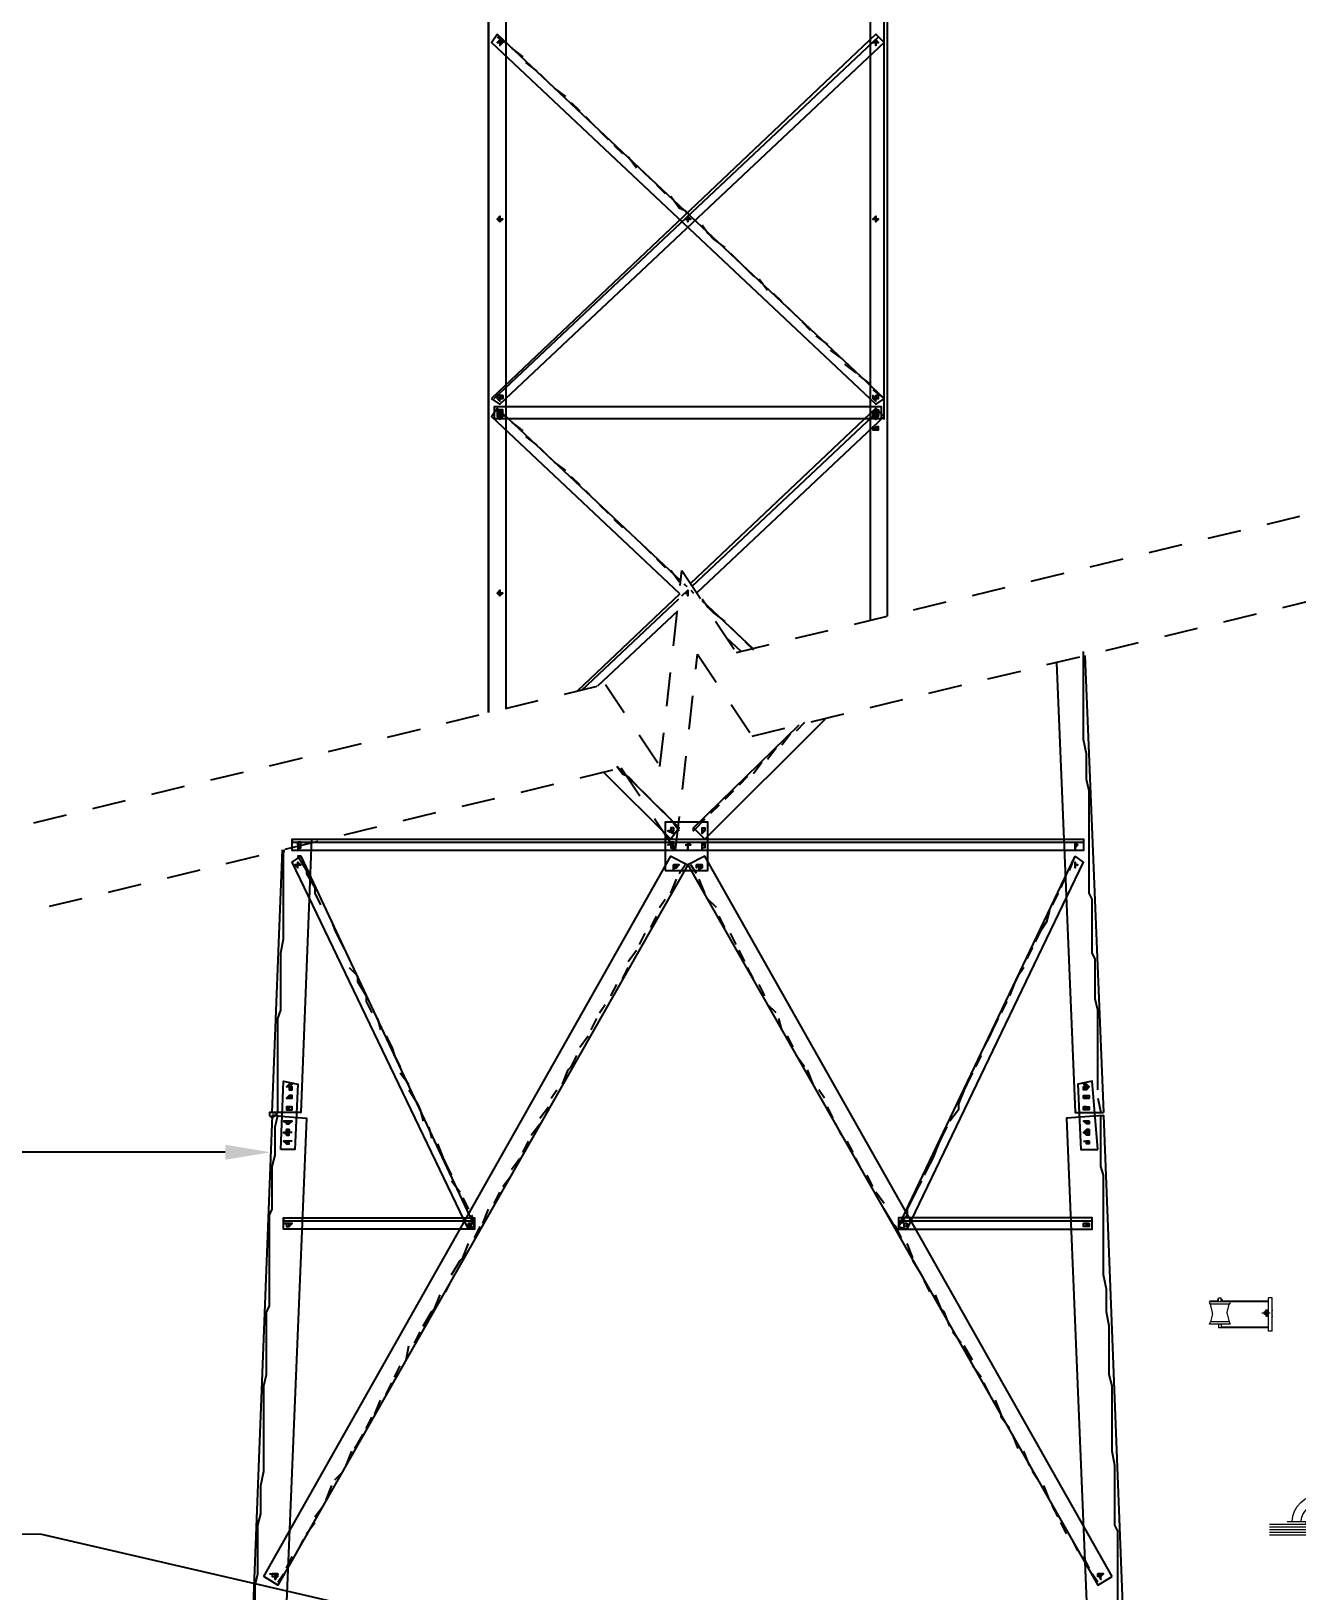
# Model space of a CAD drawing. Header units: inches. Extents: x -7660 to 802, y -193 to 3.
# Drawn here: x 296.78 to 301.47, y -160.5 to -154.72 of the extents above; entities that cross this region are included whole.
import ezdxf
from ezdxf import colors
from ezdxf.entities.mleader import LeaderData, LeaderLine
from ezdxf.math import Vec2, Vec3

# ---------------------------------------------------------------- set-up
doc = ezdxf.new("R2010")
doc.units = ezdxf.units.IN
doc.header["$MEASUREMENT"] = 0
doc.set_wipeout_variables(frame=1)
doc.linetypes.add('DASHED2', pattern=[0.375, 0.25, -0.125])
doc.linetypes.add('HIDDEN2', pattern=[0.1875, 0.125, -0.0625])
doc.layers.add('0 A INSTALAR', color=10, linetype='Continuous')
doc.layers.add('0-A INSTALAR', color=10, linetype='Continuous')
doc.styles.get("Standard").update_dxf_attribs({"font": 'arial.ttf'})

# ---------------------------------------------------------------- blocks, each defined once
blk = doc.blocks.new('EV corte baixo')
at = {"linetype": 'Continuous', "lineweight": -3}
for p, q in [((42785.6021, 9161.5208), (42785.6021, 9155.4404)), ((42785.6549, 9156.1851), (42785.6549, 9161.5208)), ((42785.6655, 9161.5208), (42785.6655, 9155.4557))]:
    blk.add_line(p, q, dxfattribs=at)
for points in [[(42784.1873, 9155.0976), (42784.1873, 9161.5208), (42784.2507, 9161.5208), (42784.2507, 9155.1129)], [(42784.1873, 9155.0976), (42784.1873, 9161.5208)], [(42784.1873, 9161.5208), (42784.1873, 9155.0976)], [(42784.2085, 9156.2629), (42785.6338, 9157.6038), (42785.6232, 9157.6144), (42784.1979, 9156.2629)], [(42785.6232, 9157.6144), (42785.6549, 9157.5827), (42784.2296, 9156.2418), (42784.1979, 9156.2629)], [(42785.6549, 9156.2629), (42785.6232, 9156.2418), (42784.1979, 9157.5827), (42784.219, 9157.6144)], [(42785.6127, 9156.2946), (42785.6549, 9156.2629), (42784.219, 9157.6144)], [(42784.219, 9157.6038), (42784.2507, 9157.5827)], [(42784.2401, 9157.5827), (42784.219, 9157.5827), (42784.2296, 9157.5932), (42784.2296, 9157.5721), (42784.2401, 9157.5827), (42784.2296, 9157.5827), (42784.2296, 9157.5932), (42784.2296, 9157.5827), (42784.219, 9157.5827), (42784.2296, 9157.5827), (42784.2296, 9157.5827), (42784.2296, 9157.5827), (42784.2401, 9157.5827), (42784.2296, 9157.5932), (42784.219, 9157.5827), (42784.219, 9157.5827), (42784.2401, 9157.5827), (42784.2401, 9157.5827)], [(42785.6127, 9157.5827), (42785.6338, 9157.5827), (42785.6232, 9157.5932), (42785.6232, 9157.5721), (42785.6232, 9157.5827), (42785.6338, 9157.5827), (42785.6232, 9157.5827), (42785.6232, 9157.5932), (42785.6232, 9157.5827), (42785.6127, 9157.5827), (42785.6232, 9157.5827), (42785.6232, 9157.5827), (42785.6232, 9157.5827), (42785.6338, 9157.5827), (42785.6232, 9157.5932), (42785.6232, 9157.5827), (42785.6127, 9157.5827), (42785.6232, 9157.5827), (42785.6338, 9157.5827), (42785.6338, 9157.5827)], [(42784.2718, 9157.5616), (42784.314, 9157.5299)], [(42784.3246, 9157.5088), (42784.3668, 9157.4771)], [(42784.3774, 9157.4665), (42784.4196, 9157.4243)], [(42784.4302, 9157.4138), (42784.4724, 9157.3821)], [(42784.4935, 9157.361), (42784.5252, 9157.3293)], [(42784.5463, 9157.3082), (42784.578, 9157.2765)], [(42784.5991, 9157.2554), (42784.6308, 9157.2237)], [(42784.6519, 9157.2026), (42784.6836, 9157.1709)], [(42784.7047, 9157.1604), (42784.7364, 9157.1181)], [(42784.7575, 9157.1076), (42784.7892, 9157.0759)], [(42784.8103, 9157.0548), (42784.8419, 9157.0231)], [(42784.8631, 9157.0125), (42784.8947, 9156.9703), (42784.9158, 9156.9598), (42784.9475, 9156.9281)], [(42784.2401, 9156.9281), (42784.219, 9156.9281), (42784.2296, 9156.9386), (42784.2296, 9156.9175), (42784.2401, 9156.9281), (42784.2296, 9156.9281), (42784.219, 9156.9281), (42784.2401, 9156.9281), (42784.2401, 9156.9281), (42784.219, 9156.9281), (42784.219, 9156.9281), (42784.2296, 9156.9175), (42784.2401, 9156.9281)], [(42784.9158, 9156.9281), (42784.937, 9156.9281), (42784.9264, 9156.9386), (42784.9264, 9156.9175), (42784.9264, 9156.9281), (42784.9264, 9156.9281), (42784.9264, 9156.9281), (42784.9264, 9156.9281), (42784.9264, 9156.9281), (42784.9264, 9156.9281), (42784.9264, 9156.9281), (42784.9264, 9156.9175), (42784.9264, 9156.9281)], [(42785.6338, 9156.9281), (42785.6127, 9156.9281), (42785.6232, 9156.9386), (42785.6232, 9156.9175), (42785.6232, 9156.9281), (42785.6127, 9156.9281), (42785.6232, 9156.9281), (42785.6232, 9156.9281), (42785.6338, 9156.9281), (42785.6127, 9156.9281), (42785.6232, 9156.9281), (42785.6338, 9156.9281), (42785.6338, 9156.9281), (42785.6232, 9156.9175), (42785.6232, 9156.9281), (42785.6127, 9156.9281)], [(42784.9792, 9156.907), (42785.0003, 9156.8753), (42785.0214, 9156.8542), (42785.0637, 9156.8225)], [(42785.0848, 9156.8014), (42785.1165, 9156.7697)], [(42785.1376, 9156.7486), (42785.1692, 9156.7169)], [(42785.1904, 9156.7064), (42785.222, 9156.6641)], [(42785.2431, 9156.6536), (42785.2748, 9156.6219)], [(42785.2959, 9156.6008), (42785.3276, 9156.5691)], [(42785.3487, 9156.548), (42785.3804, 9156.5163)], [(42785.4015, 9156.4952), (42785.4438, 9156.4635)], [(42785.4543, 9156.4424), (42785.4965, 9156.4107)], [(42785.5071, 9156.3896), (42785.5493, 9156.3579)], [(42785.5599, 9156.3474), (42785.6021, 9156.3157)], [(42784.2401, 9156.2629), (42784.219, 9156.2629), (42784.2296, 9156.2524), (42784.2296, 9156.2735), (42784.2401, 9156.2735), (42784.2401, 9156.2629), (42784.2296, 9156.2735), (42784.219, 9156.2735), (42784.219, 9156.2629), (42784.2401, 9156.2629), (42784.2401, 9156.2735), (42784.2296, 9156.2735), (42784.219, 9156.2735), (42784.219, 9156.2629), (42784.2401, 9156.2629)], [(42785.6338, 9156.2629), (42785.6127, 9156.2629), (42785.6232, 9156.2524), (42785.6232, 9156.2735), (42785.6338, 9156.2735), (42785.6232, 9156.2629), (42785.6232, 9156.2735), (42785.6232, 9156.2629), (42785.6127, 9156.2735), (42785.6127, 9156.2629), (42785.6338, 9156.2629), (42785.6338, 9156.2735), (42785.6232, 9156.2735), (42785.6232, 9156.2735), (42785.6127, 9156.2629), (42785.6338, 9156.2629)], [(42784.8966, 9155.5384), (42784.1979, 9156.1957), (42784.219, 9156.2274)], [(42784.2085, 9156.189), (42785.6444, 9156.189), (42785.6444, 9156.2312), (42784.2085, 9156.2312), (42784.2085, 9156.189)], [(42784.9, 9155.5865), (42784.219, 9156.2274)], [(42784.2401, 9156.2101), (42784.219, 9156.2101), (42784.2296, 9156.1996), (42784.2296, 9156.2207), (42784.2401, 9156.2101), (42784.2296, 9156.2101), (42784.2296, 9156.2207), (42784.2296, 9156.2101), (42784.219, 9156.2101), (42784.219, 9156.1996), (42784.2401, 9156.1996), (42784.2401, 9156.2207), (42784.219, 9156.2207), (42784.219, 9156.1996), (42784.2401, 9156.1996), (42784.2401, 9156.2101)], [(42784.219, 9156.2168), (42784.2507, 9156.1957)], [(42784.2401, 9156.1957), (42784.219, 9156.1957), (42784.2296, 9156.2063), (42784.2296, 9156.1852), (42784.2401, 9156.1957), (42784.2296, 9156.1957), (42784.2296, 9156.2063), (42784.2296, 9156.1957), (42784.219, 9156.1957), (42784.2296, 9156.1957), (42784.2296, 9156.1957), (42784.2296, 9156.1957), (42784.2401, 9156.1957), (42784.2296, 9156.2063), (42784.219, 9156.1957), (42784.219, 9156.1957), (42784.2401, 9156.1957), (42784.2401, 9156.1957)], [(42784.9427, 9155.5668), (42785.6338, 9156.2168), (42785.6232, 9156.2274), (42784.9364, 9155.5762)], [(42785.6232, 9156.2274), (42785.6549, 9156.1957), (42784.9595, 9155.5415)], [(42785.6127, 9156.2101), (42785.6338, 9156.2101), (42785.6232, 9156.1996), (42785.6232, 9156.2207), (42785.6127, 9156.2101), (42785.6232, 9156.2101), (42785.6232, 9156.2207), (42785.6232, 9156.2101), (42785.6338, 9156.2101), (42785.6338, 9156.1996), (42785.6232, 9156.2101), (42785.6232, 9156.1996), (42785.6232, 9156.2101), (42785.6127, 9156.1996), (42785.6127, 9156.2101), (42785.6232, 9156.2207), (42785.6338, 9156.2207), (42785.6338, 9156.1996), (42785.6232, 9156.1996), (42785.6127, 9156.2101)], [(42785.6127, 9156.1957), (42785.6338, 9156.1957), (42785.6232, 9156.2063), (42785.6232, 9156.1852), (42785.6232, 9156.1957), (42785.6338, 9156.1957), (42785.6232, 9156.1957), (42785.6232, 9156.2063), (42785.6232, 9156.1957), (42785.6127, 9156.1957), (42785.6232, 9156.1957), (42785.6232, 9156.1957), (42785.6232, 9156.1957), (42785.6338, 9156.1957), (42785.6232, 9156.2063), (42785.6232, 9156.1957), (42785.6127, 9156.1957), (42785.6232, 9156.1957), (42785.6338, 9156.1957), (42785.6338, 9156.1957)], [(42784.2718, 9156.1746), (42784.314, 9156.1429)], [(42785.6127, 9156.1468), (42785.6338, 9156.1468), (42785.6232, 9156.1468), (42785.6232, 9156.1573), (42785.6338, 9156.1573), (42785.6232, 9156.1468), (42785.6232, 9156.1573), (42785.6232, 9156.1468), (42785.6127, 9156.1573), (42785.6127, 9156.1468), (42785.6232, 9156.1468), (42785.6232, 9156.1468), (42785.6232, 9156.1468), (42785.6338, 9156.1468), (42785.6338, 9156.1573), (42785.6232, 9156.1573), (42785.6127, 9156.1468), (42785.6232, 9156.1468), (42785.6338, 9156.1468), (42785.6338, 9156.1468)], [(42784.3246, 9156.1218), (42784.3668, 9156.0902)], [(42784.3774, 9156.0796), (42784.4196, 9156.0374)], [(42784.4302, 9156.0268), (42784.4724, 9155.9951)], [(42784.4935, 9155.974), (42784.5252, 9155.9423)], [(42784.5463, 9155.9212), (42784.578, 9155.8895)], [(42784.5991, 9155.8684), (42784.6308, 9155.8368)], [(42784.6519, 9155.8156), (42784.6836, 9155.784)], [(42784.7575, 9155.7206), (42784.7892, 9155.6889)], [(42784.8103, 9155.6678), (42784.8419, 9155.6362)], [(42784.8631, 9155.6256), (42784.8947, 9155.5834), (42784.8994, 9155.581)], [(42784.2401, 9155.5411), (42784.219, 9155.5411), (42784.2296, 9155.5517), (42784.2296, 9155.5306), (42784.2401, 9155.5411), (42784.2296, 9155.5411), (42784.219, 9155.5411), (42784.2401, 9155.5411), (42784.2401, 9155.5411), (42784.219, 9155.5411), (42784.219, 9155.5411), (42784.2296, 9155.5306), (42784.2401, 9155.5411)], [(42784.9046, 9155.5309), (42784.9266, 9155.5515)], [(42784.913, 9155.5742), (42784.9158, 9155.5728)], [(42784.9237, 9155.5642), (42784.913, 9155.5742)], [(42784.9241, 9155.5645), (42784.9237, 9155.5642)], [(42784.9266, 9155.5515), (42784.9264, 9155.5517), (42784.9264, 9155.5306), (42784.9264, 9155.5411), (42784.9264, 9155.5411), (42784.9264, 9155.5411), (42784.9264, 9155.5411), (42784.9264, 9155.5411), (42784.9264, 9155.5411), (42784.9264, 9155.5411), (42784.9264, 9155.5306), (42784.9264, 9155.5411)], [(42784.937, 9155.5517), (42784.9475, 9155.5411)], [(42784.8966, 9155.5384), (42784.5155, 9155.1771)], [(42784.5331, 9155.1813), (42784.8925, 9155.5195)], [(42784.9158, 9155.5411), (42784.9264, 9155.5411)], [(42784.9792, 9155.52), (42785.0003, 9155.4883), (42785.0214, 9155.4672), (42785.0637, 9155.4356)], [(42785.1672, 9155.335), (42784.9792, 9155.512)], [(42784.8874, 9155.4737), (42784.5917, 9155.1956)], [(42785.124, 9155.3245), (42785.0701, 9155.3752)], [(42785.0848, 9155.4144), (42785.1165, 9155.3828)], [(42785.1376, 9155.3616), (42785.1692, 9155.33)], [(42786.4468, 9153.699), (42786.4468, 9153.7729), (42786.4468, 9153.8151), (42786.4468, 9153.9946), (42786.4362, 9154.0368), (42786.4362, 9154.1847), (42786.4257, 9154.2058), (42786.4257, 9154.4064), (42786.4151, 9154.4275), (42786.4151, 9154.5542), (42786.4151, 9154.5753), (42786.4151, 9154.8076), (42786.4045, 9154.8498), (42786.4045, 9154.9448), (42786.394, 9154.9976), (42786.394, 9155.1666), (42786.394, 9155.2194), (42786.394, 9155.3249)], [(42786.2935, 9155.2842), (42786.3623, 9153.6145), (42786.4679, 9153.6145)], [(42786.398, 9155.3095), (42786.4679, 9153.6145)], [(42784.9898, 9154.702), (42784.9475, 9154.6598), (42784.9475, 9154.6703), (42785.3393, 9155.053)], [(42784.9898, 9154.6281), (42785.4388, 9155.0771)], [(42785.3593, 9155.061), (42785.3276, 9155.0293)], [(42785.3065, 9155.0187), (42785.2748, 9154.9765)], [(42785.2009, 9154.9132), (42785.1692, 9154.8709)], [(42785.2537, 9154.966), (42785.222, 9154.9237)], [(42784.6628, 9154.8987), (42784.8947, 9154.6703), (42784.8631, 9154.6281), (42784.6139, 9154.8773)], [(42784.6628, 9154.8987), (42784.6836, 9154.8709), (42784.7047, 9154.8604), (42784.7364, 9154.8287)], [(42785.1481, 9154.8604), (42785.1165, 9154.8287)], [(42784.7575, 9154.8076), (42784.7892, 9154.7759)], [(42785.0953, 9154.8076), (42785.0637, 9154.7759)], [(42784.8103, 9154.7548), (42784.8419, 9154.7231)], [(42785.0425, 9154.7548), (42785.0109, 9154.7231)], [(42784.8419, 9154.512), (42785.0003, 9154.512), (42785.0003, 9154.6914), (42784.8419, 9154.6914), (42784.8419, 9154.512)], [(42784.8631, 9154.702), (42784.8947, 9154.6598)], [(42783.5305, 9154.6281), (42783.4905, 9153.6145), (42783.3849, 9153.6145), (42783.406, 9153.6145), (42783.406, 9153.8151), (42783.406, 9153.8362), (42783.406, 9153.9629), (42783.4166, 9153.9946), (42783.4166, 9154.2058), (42783.4272, 9154.2586), (42783.4272, 9154.3536), (42783.4272, 9154.4064), (42783.4272, 9154.5753), (42783.4302, 9154.5905)], [(42783.4588, 9154.6281), (42786.394, 9154.6281), (42786.394, 9154.5859), (42783.4588, 9154.5859), (42783.4588, 9154.6281), (42783.4588, 9154.6175), (42786.394, 9154.6175)], [(42784.8736, 9154.6598), (42784.8525, 9154.6598), (42784.8736, 9154.6492), (42784.8736, 9154.6703), (42784.8736, 9154.6703), (42784.8736, 9154.6598), (42784.8736, 9154.6703), (42784.8631, 9154.6703), (42784.8631, 9154.6598), (42784.8736, 9154.6598), (42784.8736, 9154.6703), (42784.8736, 9154.6703), (42784.8631, 9154.6703), (42784.8631, 9154.6598), (42784.8736, 9154.6598)], [(42784.9898, 9154.6281), (42784.9475, 9154.6703)], [(42784.9792, 9154.6598), (42784.9898, 9154.6598), (42784.9792, 9154.6492), (42784.9792, 9154.6703), (42784.9792, 9154.6703), (42784.9792, 9154.6598), (42784.9792, 9154.6703), (42784.9898, 9154.6703), (42784.9898, 9154.6598), (42784.9898, 9154.6703), (42784.9898, 9154.6598), (42784.9792, 9154.6598), (42784.9792, 9154.6703), (42784.9792, 9154.6703), (42784.9898, 9154.6703), (42784.9898, 9154.6598), (42784.9792, 9154.6598)], [(42783.3533, 9151.8936), (42784.8631, 9154.5648), (42784.9264, 9154.5331), (42783.406, 9151.8619), (42783.3533, 9151.8936)], [(42783.3849, 9153.6145), (42783.4233, 9154.5888)], [(42783.4905, 9154.5648), (42784.1346, 9153.1922), (42784.1134, 9153.1816), (42783.4588, 9154.5436), (42783.4905, 9154.5648), (42783.48, 9154.5648), (42783.5116, 9154.512), (42783.5116, 9154.5014), (42783.5433, 9154.4486), (42783.5433, 9154.4275), (42783.5644, 9154.3853)], [(42783.4905, 9154.607), (42783.48, 9154.607), (42783.48, 9154.6175), (42783.48, 9154.5859), (42783.4905, 9154.607), (42783.4905, 9154.6175), (42783.48, 9154.6175), (42783.48, 9154.607), (42783.48, 9154.607), (42783.48, 9154.607), (42783.48, 9154.5964), (42783.4905, 9154.5964), (42783.4905, 9154.6175), (42783.48, 9154.6175), (42783.48, 9154.5964), (42783.4905, 9154.5964), (42783.4905, 9154.607)], [(42784.8736, 9154.607), (42784.8525, 9154.607), (42784.8736, 9154.6175), (42784.8736, 9154.5859), (42784.8736, 9154.607), (42784.8736, 9154.607), (42784.8736, 9154.6175), (42784.8631, 9154.6175), (42784.8631, 9154.5964), (42784.8736, 9154.5964), (42784.8736, 9154.607), (42784.8736, 9154.607), (42784.8736, 9154.6175), (42784.8631, 9154.6175), (42784.8631, 9154.5964), (42784.8736, 9154.5964), (42784.8736, 9154.607)], [(42784.9158, 9154.607), (42784.937, 9154.607), (42784.9264, 9154.6175), (42784.9264, 9154.5859), (42784.9264, 9154.6175), (42784.9264, 9154.6175), (42784.9264, 9154.5964), (42784.9264, 9154.5964), (42784.9264, 9154.6175), (42784.9264, 9154.6175), (42784.9264, 9154.5964), (42784.9264, 9154.5964), (42784.9264, 9154.607)], [(42786.4996, 9151.8936), (42784.9898, 9154.5648), (42784.9264, 9154.5331), (42786.4468, 9151.8619), (42786.4996, 9151.8936)], [(42784.9792, 9154.607), (42784.9898, 9154.607), (42784.9792, 9154.6175), (42784.9792, 9154.5859), (42784.9792, 9154.607), (42784.9792, 9154.607), (42784.9792, 9154.6175), (42784.9898, 9154.6175), (42784.9898, 9154.5964), (42784.9792, 9154.5964), (42784.9792, 9154.607), (42784.9792, 9154.607), (42784.9792, 9154.6175), (42784.9898, 9154.6175), (42784.9898, 9154.5964), (42784.9792, 9154.5964), (42784.9792, 9154.607)], [(42785.7922, 9153.3611), (42785.7711, 9153.3189), (42785.7605, 9153.2978), (42785.7394, 9153.2556), (42785.7394, 9153.2344), (42785.7077, 9153.1922), (42785.7077, 9153.1922), (42786.3623, 9154.5648)], [(42785.7077, 9153.1922), (42785.7394, 9153.1816), (42786.394, 9154.5436), (42786.3623, 9154.5648)], [(42786.3412, 9154.512), (42786.3623, 9154.5648)], [(42786.3729, 9154.607), (42786.3623, 9154.607), (42786.3623, 9154.6175), (42786.3623, 9154.5859), (42786.3623, 9154.607), (42786.3729, 9154.607), (42786.3623, 9154.6175), (42786.3623, 9154.6175), (42786.3623, 9154.5964), (42786.3623, 9154.5964), (42786.3623, 9154.607), (42786.3729, 9154.607), (42786.3623, 9154.6175), (42786.3623, 9154.6175), (42786.3623, 9154.5964), (42786.3623, 9154.5964), (42786.3729, 9154.607)], [(42783.4905, 9154.5331), (42783.4694, 9154.5331), (42783.48, 9154.5225), (42783.48, 9154.5436), (42783.4905, 9154.5331), (42783.48, 9154.5331), (42783.48, 9154.5331), (42783.48, 9154.5331), (42783.48, 9154.5331), (42783.48, 9154.5331), (42783.48, 9154.5331), (42783.48, 9154.5331), (42783.48, 9154.5331), (42783.48, 9154.5331), (42783.4905, 9154.5331), (42783.48, 9154.5331), (42783.48, 9154.5331), (42783.48, 9154.5331), (42783.4905, 9154.5331)], [(42784.8947, 9154.5331), (42784.8736, 9154.5331), (42784.8736, 9154.512), (42784.8736, 9154.5331), (42784.8842, 9154.5331), (42784.8736, 9154.5331), (42784.8842, 9154.5331), (42784.8736, 9154.5331), (42784.8736, 9154.5225), (42784.8736, 9154.5331), (42784.8736, 9154.5225), (42784.8842, 9154.5225), (42784.8736, 9154.5225), (42784.8842, 9154.5331), (42784.8842, 9154.5225), (42784.8947, 9154.5331), (42784.8736, 9154.5331), (42784.8736, 9154.5225), (42784.8842, 9154.5225), (42784.8947, 9154.5331)], [(42784.8947, 9154.5014), (42784.9158, 9154.5331)], [(42784.9581, 9154.5014), (42784.937, 9154.5331)], [(42784.9581, 9154.5331), (42784.9792, 9154.5331), (42784.9686, 9154.512), (42784.9686, 9154.5331), (42784.9581, 9154.5331), (42784.9792, 9154.5331), (42784.9686, 9154.5331), (42784.9792, 9154.5331), (42784.9792, 9154.5225), (42784.9792, 9154.5331), (42784.9686, 9154.5225), (42784.9792, 9154.5225), (42784.9686, 9154.5225), (42784.9686, 9154.5331), (42784.9581, 9154.5225), (42784.9581, 9154.5331), (42784.9792, 9154.5331), (42784.9792, 9154.5225), (42784.9686, 9154.5225), (42784.9581, 9154.5331)], [(42786.3729, 9154.5331), (42786.3623, 9154.5331), (42786.3623, 9154.5225), (42786.3623, 9154.5436), (42786.3623, 9154.5331), (42786.3623, 9154.5331), (42786.3623, 9154.5331), (42786.3729, 9154.5331), (42786.3623, 9154.5331), (42786.3729, 9154.5331), (42786.3729, 9154.5331), (42786.3729, 9154.5331), (42786.3623, 9154.5331), (42786.3729, 9154.5331), (42786.3623, 9154.5331), (42786.3623, 9154.5331), (42786.3729, 9154.5331), (42786.3729, 9154.5331), (42786.3623, 9154.5331)], [(42784.8631, 9154.4275), (42784.8842, 9154.4803)], [(42784.9898, 9154.4275), (42784.9686, 9154.4803)], [(42786.3306, 9154.5014), (42786.3095, 9154.4486)], [(42784.8208, 9154.3747), (42784.8419, 9154.4064)], [(42785.032, 9154.3747), (42785.0003, 9154.4064)], [(42786.299, 9154.4275), (42786.2778, 9154.3853)], [(42783.5855, 9154.3641), (42783.6066, 9154.3219), (42783.6172, 9154.2902), (42783.6383, 9154.248), (42783.6489, 9154.2269), (42783.67, 9154.1847)], [(42784.7892, 9154.3008), (42784.8103, 9154.343)], [(42785.0637, 9154.3008), (42785.0425, 9154.343)], [(42786.2673, 9154.3641), (42786.2567, 9154.3219), (42786.2356, 9154.2902), (42786.2145, 9154.248)], [(42784.7469, 9154.2375), (42784.768, 9154.2797)], [(42785.1059, 9154.2375), (42785.0848, 9154.2797)], [(42784.7047, 9154.1741), (42784.7364, 9154.2163)], [(42785.1376, 9154.1741), (42785.1165, 9154.2163)], [(42786.2039, 9154.2269), (42786.1828, 9154.1847)], [(42783.67, 9154.153), (42783.7017, 9154.1213), (42783.7017, 9154.1002), (42783.7333, 9154.0474), (42783.7333, 9154.0263), (42783.7545, 9153.9841)], [(42784.6836, 9154.1108), (42784.7047, 9154.153)], [(42785.1692, 9154.1108), (42785.1481, 9154.153)], [(42786.1723, 9154.153), (42786.1511, 9154.1213), (42786.1406, 9154.1002), (42786.1195, 9154.0474)], [(42784.6413, 9154.0474), (42784.6625, 9154.0896)], [(42785.2115, 9154.0474), (42785.1904, 9154.0896)], [(42784.5991, 9153.9841), (42784.6202, 9154.0157)], [(42785.2537, 9153.9841), (42785.222, 9154.0157)], [(42786.1089, 9154.0263), (42786.0878, 9153.9841)], [(42783.7756, 9153.9629), (42783.7861, 9153.9207)], [(42784.5674, 9153.9207), (42784.5885, 9153.9629)], [(42785.2748, 9153.9207), (42785.2643, 9153.9629)], [(42786.0772, 9153.9629), (42786.0561, 9153.9207), (42786.0456, 9153.8996), (42786.0244, 9153.8574)], [(42783.8073, 9153.8996), (42783.8284, 9153.8574), (42783.8389, 9153.8257), (42783.86, 9153.7835)], [(42784.5252, 9153.8574), (42784.5569, 9153.8996)], [(42785.3171, 9153.8574), (42785.2959, 9153.8996)], [(42784.4619, 9153.7201), (42784.483, 9153.7729), (42784.4935, 9153.7835), (42784.5146, 9153.8257)], [(42785.3593, 9153.7835), (42785.3276, 9153.8257)], [(42786.0139, 9153.8257), (42785.9928, 9153.7835)], [(42783.86, 9153.7623), (42783.8917, 9153.7201)], [(42785.391, 9153.7201), (42785.3698, 9153.7729)], [(42785.9822, 9153.7623), (42785.9611, 9153.7201), (42785.9505, 9153.699), (42785.9294, 9153.6462), (42785.9294, 9153.6251), (42785.8977, 9153.5829)], [(42783.4166, 9153.4773), (42783.4272, 9153.7307), (42783.48, 9153.7201), (42783.4694, 9153.4773), (42783.4166, 9153.4773)], [(42783.4588, 9153.7095), (42783.4377, 9153.7095), (42783.4483, 9153.7201), (42783.4483, 9153.699), (42783.4588, 9153.7095), (42783.4483, 9153.7095), (42783.4588, 9153.7201), (42783.4483, 9153.7201), (42783.4483, 9153.699), (42783.4588, 9153.699), (42783.4483, 9153.7095), (42783.4588, 9153.7095), (42783.4483, 9153.7201), (42783.4483, 9153.699), (42783.4588, 9153.699), (42783.4588, 9153.7095)], [(42783.8917, 9153.699), (42783.9234, 9153.6462), (42783.9339, 9153.6251), (42783.9445, 9153.5829)], [(42784.4196, 9153.6673), (42784.4407, 9153.699)], [(42785.4332, 9153.6673), (42785.4121, 9153.699)], [(42786.4468, 9153.4773), (42786.4257, 9153.7307), (42786.3729, 9153.7201), (42786.3834, 9153.4773), (42786.4468, 9153.4773)], [(42786.394, 9153.7095), (42786.4151, 9153.7095), (42786.4045, 9153.7201), (42786.4045, 9153.699), (42786.394, 9153.7095), (42786.4045, 9153.7095), (42786.394, 9153.7201), (42786.4045, 9153.7201), (42786.4045, 9153.699), (42786.394, 9153.699), (42786.4045, 9153.7095), (42786.394, 9153.7095), (42786.4045, 9153.7201), (42786.4045, 9153.7095), (42786.4151, 9153.7095), (42786.4045, 9153.699), (42786.394, 9153.699), (42786.394, 9153.7095)], [(42783.4588, 9153.6673), (42783.4377, 9153.6673), (42783.4483, 9153.6673), (42783.4483, 9153.6779), (42783.4588, 9153.6673), (42783.4483, 9153.6779), (42783.4483, 9153.6673), (42783.4588, 9153.6673), (42783.4588, 9153.6779), (42783.4483, 9153.6779), (42783.4377, 9153.6673), (42783.4483, 9153.6673), (42783.4588, 9153.6673), (42783.4588, 9153.6673)], [(42786.394, 9153.6673), (42786.4151, 9153.6673), (42786.4045, 9153.6673), (42786.4045, 9153.6779), (42786.394, 9153.6673), (42786.394, 9153.6779), (42786.4045, 9153.6779), (42786.4045, 9153.6673), (42786.4151, 9153.6673), (42786.4045, 9153.6673), (42786.4045, 9153.6673), (42786.394, 9153.6673), (42786.394, 9153.6779), (42786.4151, 9153.6779), (42786.4151, 9153.6673), (42786.394, 9153.6673), (42786.394, 9153.6673)], [(42786.4468, 9153.6673), (42786.4573, 9153.6145)], [(42783.3216, 9151.7669), (42783.3216, 9151.8619), (42783.3321, 9151.9041), (42783.3321, 9152.0836), (42783.3427, 9152.1258), (42783.3427, 9152.2314), (42783.3533, 9152.2842), (42783.3533, 9152.4531), (42783.3533, 9152.4954), (42783.3533, 9152.601), (42783.3638, 9152.6432), (42783.3638, 9152.8755), (42783.3744, 9152.8966), (42783.3744, 9153.0127), (42783.3744, 9153.0444), (42783.3744, 9153.2344), (42783.3849, 9153.2556), (42783.3849, 9153.4139), (42783.3955, 9153.4562), (42783.3955, 9153.5617), (42783.406, 9153.604), (42783.3849, 9153.604), (42783.2054, 9148.9901)], [(42783.3849, 9153.604), (42783.5116, 9153.5934), (42783.3216, 9148.9901)], [(42783.3955, 9153.604), (42783.3849, 9153.5934), (42783.3955, 9153.604), (42783.406, 9153.6145), (42783.3955, 9153.6145), (42783.3744, 9153.6145), (42783.3744, 9153.604), (42783.3849, 9153.5934)], [(42783.4588, 9153.5829), (42783.4272, 9153.5829), (42783.4483, 9153.5723), (42783.4483, 9153.5829), (42783.4483, 9153.5829), (42783.4483, 9153.5829), (42783.4483, 9153.5829), (42783.4377, 9153.5829), (42783.4483, 9153.5829), (42783.4483, 9153.5723), (42783.4483, 9153.5829), (42783.4588, 9153.5829), (42783.4483, 9153.5829), (42783.4377, 9153.5829), (42783.4377, 9153.5723), (42783.4483, 9153.5723), (42783.4588, 9153.5829)], [(42783.4588, 9153.6356), (42783.4377, 9153.6356), (42783.4483, 9153.6251), (42783.4483, 9153.6356), (42783.4588, 9153.6356), (42783.4483, 9153.6356), (42783.4483, 9153.6356), (42783.4483, 9153.6356), (42783.4377, 9153.6356), (42783.4483, 9153.6356), (42783.4483, 9153.6251), (42783.4483, 9153.6356), (42783.4588, 9153.6356), (42783.4588, 9153.6356), (42783.4377, 9153.6356), (42783.4377, 9153.6251), (42783.4588, 9153.6251), (42783.4588, 9153.6356)], [(42784.3774, 9153.5934), (42784.4091, 9153.6356)], [(42785.4649, 9153.5934), (42785.4438, 9153.6356)], [(42786.4679, 9153.604), (42786.3306, 9153.5934), (42786.5207, 9148.9901)], [(42786.394, 9153.6356), (42786.4151, 9153.6356), (42786.4045, 9153.6251), (42786.4045, 9153.6356), (42786.394, 9153.6356), (42786.4045, 9153.6356), (42786.4045, 9153.6356), (42786.4045, 9153.6356), (42786.4151, 9153.6356), (42786.4045, 9153.6251), (42786.394, 9153.6356), (42786.394, 9153.6356), (42786.4151, 9153.6356), (42786.4151, 9153.6251), (42786.394, 9153.6251), (42786.394, 9153.6356)], [(42786.4151, 9153.5829), (42786.394, 9153.5829), (42786.4045, 9153.5723), (42786.4045, 9153.5829), (42786.394, 9153.5829), (42786.4045, 9153.5829), (42786.4045, 9153.5829), (42786.4151, 9153.5829), (42786.4045, 9153.5829), (42786.4151, 9153.5829), (42786.4045, 9153.5829), (42786.4151, 9153.5723), (42786.4045, 9153.5723), (42786.4045, 9153.5829), (42786.394, 9153.5829), (42786.4045, 9153.5829), (42786.4151, 9153.5829), (42786.4151, 9153.5723), (42786.4045, 9153.5723), (42786.394, 9153.5829)], [(42786.5207, 9151.7141), (42786.5207, 9151.9041), (42786.5207, 9151.9358), (42786.5207, 9152.0625), (42786.5101, 9152.0836), (42786.5101, 9152.3053), (42786.4996, 9152.3581), (42786.4996, 9152.4531), (42786.4996, 9152.4954), (42786.4996, 9152.601), (42786.489, 9152.6432), (42786.489, 9152.8227), (42786.4784, 9152.8755), (42786.4784, 9152.9599), (42786.4679, 9153.0127), (42786.4679, 9153.1922), (42786.4679, 9153.2344), (42786.4679, 9153.3822), (42786.4573, 9153.4139), (42786.4573, 9153.604), (42786.4679, 9153.604), (42786.6474, 9148.9901)], [(42783.4588, 9153.5406), (42783.4272, 9153.5406), (42783.4483, 9153.5301), (42783.4483, 9153.5512), (42783.4483, 9153.5406), (42783.4483, 9153.5512), (42783.4377, 9153.5512), (42783.4483, 9153.5512), (42783.4377, 9153.5406), (42783.4377, 9153.5512), (42783.4377, 9153.5406), (42783.4483, 9153.5406), (42783.4377, 9153.5301), (42783.4483, 9153.5301), (42783.4483, 9153.5512), (42783.4377, 9153.5512), (42783.4377, 9153.5301), (42783.4483, 9153.5301), (42783.4483, 9153.5406)], [(42783.9656, 9153.5617), (42783.9762, 9153.5195)], [(42784.3457, 9153.5301), (42784.3774, 9153.5723)], [(42785.4965, 9153.5301), (42785.4754, 9153.5723)], [(42785.8872, 9153.5617), (42785.8661, 9153.5195), (42785.8555, 9153.4984), (42785.8344, 9153.4456), (42785.8238, 9153.4245), (42785.8027, 9153.3822)], [(42786.394, 9153.5406), (42786.4151, 9153.5406), (42786.4151, 9153.5301), (42786.4151, 9153.5512), (42786.4045, 9153.5512), (42786.4045, 9153.5406), (42786.4151, 9153.5512), (42786.4045, 9153.5512), (42786.4151, 9153.5512), (42786.4151, 9153.5406), (42786.4151, 9153.5512), (42786.4151, 9153.5301), (42786.4045, 9153.5301), (42786.4151, 9153.5406), (42786.394, 9153.5406), (42786.4045, 9153.5512), (42786.4151, 9153.5512), (42786.4151, 9153.5301), (42786.4045, 9153.5301), (42786.394, 9153.5406)], [(42783.4588, 9153.5089), (42783.4272, 9153.5089), (42783.4377, 9153.5089), (42783.4377, 9153.4984), (42783.4483, 9153.5089), (42783.4483, 9153.5089), (42783.4377, 9153.5089), (42783.4483, 9153.5089), (42783.4377, 9153.5089), (42783.4377, 9153.5089), (42783.4272, 9153.5089), (42783.4272, 9153.5089), (42783.4377, 9153.5089), (42783.4377, 9153.4984), (42783.4483, 9153.4984), (42783.4377, 9153.5089), (42783.4483, 9153.5089), (42783.4483, 9153.5089), (42783.4377, 9153.5089), (42783.4272, 9153.5089), (42783.4377, 9153.4984), (42783.4483, 9153.4984), (42783.4483, 9153.5089)], [(42783.9973, 9153.4984), (42784.0184, 9153.4456), (42784.029, 9153.4245), (42784.0501, 9153.3822)], [(42784.314, 9153.4667), (42784.3352, 9153.5089)], [(42785.5388, 9153.4667), (42785.5177, 9153.5089)], [(42786.394, 9153.5089), (42786.4151, 9153.5089), (42786.4151, 9153.5089), (42786.4151, 9153.4984), (42786.4045, 9153.5089), (42786.4045, 9153.5089), (42786.4151, 9153.5089), (42786.4045, 9153.5089), (42786.4151, 9153.5089), (42786.4151, 9153.5089), (42786.4151, 9153.5089), (42786.4151, 9153.4984), (42786.4045, 9153.4984), (42786.4151, 9153.5089), (42786.4045, 9153.5089), (42786.4045, 9153.5089), (42786.4151, 9153.5089), (42786.4151, 9153.4984), (42786.4045, 9153.4984), (42786.4045, 9153.5089)], [(42784.2718, 9153.4034), (42784.3035, 9153.4456)], [(42785.5704, 9153.4034), (42785.5493, 9153.4456)], [(42784.0501, 9153.3611), (42784.0818, 9153.3189)], [(42784.2401, 9153.34), (42784.2718, 9153.3822)], [(42785.6127, 9153.34), (42785.5916, 9153.3822)], [(42784.0923, 9153.2978), (42784.1134, 9153.2556)], [(42784.2085, 9153.2767), (42784.2296, 9153.3189)], [(42785.6549, 9153.2767), (42785.6232, 9153.3189)], [(42784.124, 9153.2344), (42784.1346, 9153.1922)], [(42784.1662, 9153.2028), (42784.1873, 9153.2556)], [(42785.7183, 9153.15), (42785.6971, 9153.1922), (42785.6866, 9153.2028), (42785.6549, 9153.2556)], [(42783.4272, 9153.2239), (42784.1346, 9153.2239), (42784.1346, 9153.1816), (42783.4272, 9153.1816), (42783.4272, 9153.2239), (42783.4272, 9153.2133), (42784.1346, 9153.2133)], [(42783.4588, 9153.2028), (42783.4272, 9153.2028), (42783.4483, 9153.2028), (42783.4483, 9153.1922), (42783.4483, 9153.2028), (42783.4588, 9153.2028), (42783.4483, 9153.2028), (42783.4483, 9153.2028), (42783.4377, 9153.2028), (42783.4377, 9153.2028), (42783.4483, 9153.2028), (42783.4483, 9153.1922), (42783.4483, 9153.2028), (42783.4588, 9153.2028), (42783.4483, 9153.2028), (42783.4377, 9153.2028), (42783.4377, 9153.1922), (42783.4483, 9153.1922), (42783.4588, 9153.2028)], [(42784.1346, 9153.2133), (42784.124, 9153.2028), (42784.1134, 9153.2028), (42784.1134, 9153.2028), (42784.1134, 9153.1922), (42784.124, 9153.2028), (42784.124, 9153.2028), (42784.1134, 9153.2028), (42784.1134, 9153.2028), (42784.1134, 9153.2028), (42784.1134, 9153.2028), (42784.1134, 9153.2028), (42784.1134, 9153.1922), (42784.1134, 9153.2028), (42784.124, 9153.2028), (42784.124, 9153.2028), (42784.1134, 9153.2028), (42784.1134, 9153.1922), (42784.124, 9153.1922), (42784.124, 9153.2028)], [(42784.1346, 9153.15), (42784.1557, 9153.1922)], [(42785.7288, 9153.2028), (42785.7077, 9153.2133), (42786.4257, 9153.2133), (42786.4257, 9153.2239), (42785.7077, 9153.2239), (42785.7077, 9153.1816), (42786.4257, 9153.1816), (42786.4257, 9153.2239)], [(42785.7394, 9153.2028), (42785.7288, 9153.2028), (42785.7394, 9153.2028), (42785.7394, 9153.1922), (42785.7394, 9153.2028), (42785.7288, 9153.2028), (42785.7394, 9153.2028), (42785.7394, 9153.2028), (42785.7394, 9153.2028), (42785.7394, 9153.2028), (42785.7394, 9153.2028), (42785.7394, 9153.1922), (42785.7394, 9153.2028), (42785.7288, 9153.2028), (42785.7288, 9153.2028), (42785.7394, 9153.2028), (42785.7394, 9153.2028), (42785.7394, 9153.1922), (42785.7288, 9153.1922), (42785.7288, 9153.2028)], [(42786.394, 9153.2028), (42786.4151, 9153.2028), (42786.4045, 9153.2028), (42786.4045, 9153.1922), (42786.4045, 9153.2028), (42786.394, 9153.2028), (42786.4151, 9153.2028), (42786.4045, 9153.2028), (42786.4151, 9153.2028), (42786.4151, 9153.2028), (42786.4151, 9153.2028), (42786.4045, 9153.2028), (42786.4151, 9153.1922), (42786.4045, 9153.1922), (42786.4045, 9153.2028), (42786.394, 9153.2028), (42786.394, 9153.2028), (42786.4151, 9153.2028), (42786.4151, 9153.1922), (42786.394, 9153.1922), (42786.394, 9153.2028)], [(42784.0501, 9153.0127), (42784.0818, 9153.0655), (42784.0923, 9153.0761), (42784.1134, 9153.1289)], [(42785.7605, 9153.0761), (42785.7394, 9153.1289)], [(42785.7922, 9153.0127), (42785.7605, 9153.0655)], [(42784.029, 9152.9494), (42784.0501, 9152.9916)], [(42785.8238, 9152.9494), (42785.8027, 9152.9916)], [(42783.9445, 9152.8227), (42783.9762, 9152.8755), (42783.9867, 9152.886), (42784.0079, 9152.9388)], [(42785.8977, 9152.8227), (42785.8766, 9152.8755), (42785.8661, 9152.886), (42785.845, 9152.9388)], [(42783.9128, 9152.7593), (42783.9339, 9152.8016)], [(42785.94, 9152.7593), (42785.9083, 9152.8016)], [(42783.8812, 9152.696), (42783.8917, 9152.7488)], [(42785.9822, 9152.696), (42785.9505, 9152.7488)], [(42783.8389, 9152.6326), (42783.86, 9152.6749)], [(42786.0139, 9152.6326), (42785.9822, 9152.6749)], [(42783.8073, 9152.5693), (42783.8284, 9152.6115)], [(42786.0456, 9152.5693), (42786.0244, 9152.6115)], [(42783.765, 9152.4954), (42783.7861, 9152.5482)], [(42786.1195, 9152.4426), (42786.0878, 9152.4848), (42786.0878, 9152.4954), (42786.0667, 9152.5482)], [(42783.7333, 9152.4426), (42783.7545, 9152.4848)], [(42783.6911, 9152.3687), (42783.7228, 9152.4215)], [(42786.1511, 9152.3687), (42786.13, 9152.4215)], [(42783.6594, 9152.3053), (42783.6806, 9152.3581)], [(42786.1934, 9152.3053), (42786.1723, 9152.3581)], [(42783.6172, 9152.2525), (42783.6489, 9152.2842)], [(42786.225, 9152.2525), (42786.2039, 9152.2842)], [(42783.5855, 9152.1786), (42783.6066, 9152.2314)], [(42786.2673, 9152.1786), (42786.2462, 9152.2314)], [(42783.5433, 9152.1153), (42783.575, 9152.1575)], [(42786.299, 9152.1153), (42786.2778, 9152.1575)], [(42783.5116, 9152.0519), (42783.5433, 9152.0942)], [(42786.3306, 9152.0519), (42786.3095, 9152.0942)], [(42783.48, 9151.9886), (42783.5011, 9152.0308)], [(42786.3729, 9151.9886), (42786.3517, 9152.0308)], [(42783.4377, 9151.9252), (42783.4588, 9151.9675)], [(42786.4151, 9151.9252), (42786.394, 9151.9675)], [(42783.3744, 9151.9041), (42783.406, 9151.9041), (42783.3955, 9151.883), (42783.3955, 9151.9041), (42783.406, 9151.9041), (42783.3849, 9151.9041), (42783.3955, 9151.9041), (42783.3955, 9151.8936), (42783.406, 9151.8936), (42783.406, 9151.9041), (42783.3955, 9151.9041), (42783.3849, 9151.9041), (42783.3849, 9151.8936), (42783.406, 9151.8936), (42783.406, 9151.9041)], [(42783.406, 9151.8724), (42783.4272, 9151.9041)], [(42786.4468, 9151.8724), (42786.4257, 9151.9041)], [(42786.4679, 9151.9041), (42786.4468, 9151.9041), (42786.4573, 9151.883), (42786.4573, 9151.9041), (42786.4468, 9151.9041), (42786.4679, 9151.9041), (42786.4573, 9151.9041), (42786.4573, 9151.8936), (42786.4573, 9151.9041), (42786.4468, 9151.9041), (42786.4573, 9151.9041), (42786.4573, 9151.9041), (42786.4679, 9151.9041), (42786.4573, 9151.8936), (42786.4468, 9151.8936), (42786.4468, 9151.9041)]]:
    blk.add_lwpolyline(points, dxfattribs=at)
at = {"color": 251, "linetype": 'HIDDEN2', "true_color": 0x636466}
for points in [[(42782.5008, 9154.689), (42784.6207, 9155.2026), (42784.823, 9154.8982), (42784.9043, 9155.6246), (42785.1066, 9155.3203), (42790.1025, 9156.5307)], [(42782.5587, 9154.3793), (42784.6786, 9154.893), (42784.881, 9154.5886), (42784.9622, 9155.315), (42785.1645, 9155.0107), (42790.1766, 9156.225)]]:
    blk.add_lwpolyline(points, dxfattribs=at)
blk = doc.blocks.new('CONEXÃO')
blk.add_hatch(color=256).paths.add_polyline_path([(-4.8, -20.1), (4.8, -20.1), (4.8, 20.1), (-4.8, 20.1)])
blk.add_line((-4.8, 20.1), (4.8, -20.1))
blk.add_lwpolyline([(-4.8, 20.1), (4.8, 20.1), (4.8, -20.1), (-4.8, -20.1)], close=True)
blk = doc.blocks.new('Medidor e QTM')
at = {"lineweight": 0}
for p, q in [((292.1814, -138.7231), (292.1814, -138.734)), ((292.2561, -138.807), (291.4282, -138.807)), ((292.237, -138.8014), (292.2252, -138.8014)), ((292.237, -138.8124), (292.2252, -138.8124)), ((292.237, -138.8014), (292.237, -138.8124)), ((291.9059, -138.929), (291.9059, -138.909)), ((291.9605, -138.929), (291.9605, -138.9103)), ((292.1814, -138.8908), (292.1814, -138.8798)), ((292.2002, -138.9017), (292.2002, -138.8908)), ((292.2166, -138.9112), (292.2166, -138.9017)), ((292.242, -138.9112), (292.242, -138.9017)), ((292.26, -138.9028), (292.2594, -138.9019)), ((292.2596, -138.9254), (292.2601, -138.9244)), ((291.8028, -138.949), (291.8028, -139.1106)), ((291.8524, -138.949), (291.8525, -139.1106)), ((292.6616, -138.9823), (292.6616, -138.9859)), ((292.6653, -138.9823), (292.6616, -138.9823)), ((292.6616, -138.9859), (292.6653, -138.9859)), ((292.6653, -138.9915), (292.6653, -138.9781)), ((292.6653, -138.9781), (292.6744, -138.9781)), ((292.6744, -138.9915), (292.6744, -138.9781)), ((292.6744, -138.9823), (292.6782, -138.9823)), ((292.6782, -138.9859), (292.6744, -138.9859)), ((292.7086, -138.9881), (292.6744, -138.9881)), ((292.6782, -138.9823), (292.6782, -138.9859)), ((292.6427, -139.0306), (292.6354, -139.0002)), ((292.6354, -139.0002), (292.7043, -139.0002)), ((292.6427, -139.0356), (292.6354, -139.0661)), ((292.6427, -139.0356), (292.6427, -139.0306)), ((292.6971, -139.0306), (292.7043, -139.0002)), ((292.6971, -139.0356), (292.6971, -139.0306)), ((292.6971, -139.0356), (292.7043, -139.0661)), ((292.6311, -139.0748), (292.7086, -139.0748)), ((292.6354, -139.0661), (292.7043, -139.0661)), ((292.6653, -139.0748), (292.6653, -139.0882)), ((292.6744, -139.0748), (292.6744, -139.0882)), ((292.0352, -139.6959), (292.0294, -139.6476)), ((292.1937, -139.8016), (292.2269, -139.8016)), ((292.1937, -139.807), (292.2269, -139.807)), ((292.2103, -139.807), (292.1997, -139.9563))]:
    blk.add_line(p, q, dxfattribs=at)
for centre, radius, start, end in [((292.0589, -138.807), 0.1425, 329.26616, 30.77116), ((291.6607, -138.9491), 0.1421, 0.01866, 90.01866), ((291.7103, -138.9491), 0.1421, 0.01866, 90.01866), ((291.7574, -138.9658), 0.159, 20.95709, 87.71877), ((291.8126, -138.9643), 0.1575, 20.06137, 87.89425), ((292.4697, -139.0737), 0.5821, 165.60654, 203.45875), ((292.5396, -139.091), 0.6013, 164.37211, 200.89174), ((292.2293, -138.9131), 0.0129, 171.40139, 8.63593), ((292.6439, -138.9906), 0.0128, 184.11882, 228.45167), ((292.6958, -138.9906), 0.0128, 311.54833, 355.88118), ((292.6439, -139.0757), 0.0128, 131.54833, 175.88118), ((292.6958, -139.0757), 0.0128, 4.11882, 48.45167), ((292.1672, -139.1105), 0.3644, 180.01866, 197.26568), ((292.2156, -139.1105), 0.3644, 180.01866, 197.26568), ((292.2487, -139.1758), 0.4316, 185.70149, 197.4804), ((292.2971, -139.1758), 0.4316, 185.70149, 197.4804), ((292.4243, -139.1984), 0.5981, 190.30217, 228.67973), ((293.3272, -138.9005), 1.4975, 195.68666, 209.92736), ((366.7965, -118.9961), 77.5668, 195.178635, 195.440715), ((290.5934, -139.689), 1.4366, 1.65035, 15.48632), ((295.3973, -138.7794), 3.4848, 195.24818, 200.12803), ((292.132, -139.92), 0.0769, 297.54464, 331.81312), ((292.1506, -139.9654), 0.0285, 207.7628, 306.60451)]:
    blk.add_arc(centre, radius, start, end, dxfattribs=at)
for points, knots in [([(292.2166, -138.9085), (292.2121, -138.9059), (292.2052, -138.9011), (292.1925, -138.9046), (292.1912, -138.9109), (292.1906, -138.9136)], [0.12555208, 0.12555208, 0.12555208, 0.12555208, 0.1664864, 0.19375432, 0.21579972, 0.21579972, 0.21579972, 0.21579972]), ([(292.218, -138.9192), (292.2129, -138.9216), (292.2054, -138.9268), (292.1922, -138.9228), (292.1911, -138.9165), (292.1906, -138.9136)], [0.1195212, 0.1195212, 0.1195212, 0.1195212, 0.16475699, 0.19202491, 0.2142305, 0.2142305, 0.2142305, 0.2142305]), ([(292.2168, -138.9098), (292.2164, -138.9096), (292.2159, -138.9094), (292.2097, -138.9058), (292.2039, -138.9026), (292.194, -138.906), (292.1924, -138.9095), (292.1913, -138.9138)], [0.12304325, 0.12304325, 0.12304325, 0.12304325, 0.12716612, 0.12716612, 0.18019437, 0.18019437, 0.21630911, 0.21630911, 0.21630911, 0.21630911]), ([(292.2176, -138.9185), (292.215, -138.9196), (292.2126, -138.9208), (292.2037, -138.9247), (292.1952, -138.9243), (292.192, -138.9168), (292.1916, -138.9151), (292.1913, -138.9138)], [0.11955702, 0.11955702, 0.11955702, 0.11955702, 0.14164041, 0.14164041, 0.20101866, 0.20101866, 0.2145797, 0.2145797, 0.2145797, 0.2145797]), ([(292.2596, -138.9254), (292.2544, -138.9225), (292.2486, -138.9192), (292.2421, -138.9174), (292.2415, -138.9172)], [0, 0, 0, 0, 0.04880849, 0.05460352, 0.05460352, 0.05460352, 0.05460352]), ([(292.2594, -138.9019), (292.2544, -138.9055), (292.249, -138.9094), (292.2426, -138.9114), (292.242, -138.9116)], [0, 0, 0, 0, 0.05014635, 0.05464533, 0.05464533, 0.05464533, 0.05464533])]:
    blk.add_open_spline(points, degree=3, knots=knots, dxfattribs=at)
for points in [[(292.2601, -138.9244), (292.2544, -138.9212), (292.2482, -138.918), (292.2417, -138.9163)], [(292.26, -138.9028), (292.2546, -138.9067), (292.2487, -138.9106), (292.2421, -138.9126)]]:
    blk.add_open_spline(points, degree=3, dxfattribs=at)
at = {"lineweight": 0, "xscale": 0.0017779885708931, "yscale": 0.0017779885708931, "zscale": 0.0017779885708931, "rotation": 349.2991402447418}
for p in [(291.8032, -138.9889), (291.8517, -138.9889), (291.8945, -138.9966), (291.9464, -139.0044)]:
    blk.add_blockref('CONEXÃO', p, dxfattribs=at)
blk.add_wipeout([(292.4693, -138.6259), (292.3194, -138.6259), (292.3015, -143.4908), (292.5298, -143.4908)])
at = {"lineweight": 0}
for p, q in [((292.3036, -138.6976), (292.3036, -138.8015)), ((292.3183, -138.6976), (292.3037, -138.6976)), ((292.2927, -138.7231), (292.1814, -138.7231)), ((292.2761, -138.7341), (292.1814, -138.734)), ((292.2761, -138.7231), (292.2761, -138.7341)), ((292.2927, -138.7231), (292.2927, -138.8015)), ((292.3182, -138.8015), (292.2872, -138.8015)), ((292.2872, -138.8015), (292.2872, -138.8124)), ((292.3182, -138.8124), (292.2872, -138.8124)), ((292.2927, -138.8124), (292.2927, -138.8907)), ((292.3036, -138.8124), (292.3037, -138.9162)), ((292.2761, -138.8798), (292.1814, -138.8798)), ((292.2927, -138.8907), (292.1814, -138.8908)), ((292.3037, -138.9017), (292.2002, -138.9017)), ((292.2761, -138.8907), (292.2761, -138.8798)), ((292.3183, -138.9162), (292.3037, -138.9162)), ((292.4755, -139.1002), (292.4755, -138.9769)), ((292.4755, -138.9769), (292.4891, -138.9769)), ((292.4891, -139.1002), (292.4891, -138.9769)), ((292.6653, -138.9881), (292.4891, -138.9881)), ((292.4891, -138.9915), (292.7086, -138.9915)), ((292.4828, -139.0331), (292.5147, -139.0331)), ((292.5042, -139.0274), (292.4891, -139.0274)), ((292.4891, -139.0389), (292.5042, -139.0389)), ((292.4941, -139.0215), (292.4941, -139.0274)), ((292.4996, -139.0215), (292.4941, -139.0215)), ((292.4941, -139.0447), (292.4941, -139.0389)), ((292.4996, -139.0447), (292.4941, -139.0447)), ((292.4996, -139.0274), (292.4996, -139.0215)), ((292.4996, -139.0389), (292.4996, -139.0447)), ((292.5042, -139.0389), (292.5042, -139.0274)), ((292.4755, -139.1002), (292.4891, -139.1002)), ((292.6653, -139.0848), (292.4891, -139.0848)), ((292.4891, -139.0882), (292.6744, -139.0882)), ((292.2929, -139.7068), (292.2929, -139.74)), ((292.3087, -139.707), (292.3087, -139.7403)), ((292.3508, -139.8071), (292.42, -139.807)), ((292.3508, -139.8071), (292.3508, -139.8162)), ((292.42, -139.8161), (292.3508, -139.8162))]:
    blk.add_line(p, q, dxfattribs=at)
at = {"linetype": 'DASHED2', "lineweight": 0}
blk.add_line((292.4755, -139.0221), (292.4737, -139.0221), dxfattribs=at)
blk.add_lwpolyline([(292.4755, -139.045), (292.4737, -139.045)], dxfattribs=at)
at = {"lineweight": 0, "ltscale": 0.5, "flags": 128}
for points in [[(292.4854, -139.8162), (292.2854, -139.8162)], [(292.4854, -139.8262), (292.2854, -139.8262)], [(292.4854, -139.8362), (292.2854, -139.8362)], [(292.4854, -139.8462), (292.2854, -139.8462)], [(292.4854, -139.8562), (292.2854, -139.8562)]]:
    blk.add_lwpolyline(points, dxfattribs=at)
at = {"lineweight": 0}
for centre, radius, start, end in [((292.3986, -138.8069), 0.1425, 149.26616, 210.77116), ((292.2978, -139.8109), 0.1042, 2.14619, 177.85381), ((292.2978, -139.811), 0.071, 3.17741, 176.82259)]:
    blk.add_arc(centre, radius, start, end, dxfattribs=at)

msp = doc.modelspace()

# ---------------------------------------------------------------- block references
at = {"layer": '0 A INSTALAR', "lineweight": 5}
msp.add_blockref('EV corte baixo', (-42485.71205, -9312.34458), dxfattribs=at)

# ---------------------------------------------------------------- next in the draw order: block references
at = {"layer": '0-A INSTALAR', "xscale": -1}
msp.add_blockref('Medidor e QTM', (593.85694, -20.44062), dxfattribs=at)

# ---------------------------------------------------------------- next in the draw order: leaders
at = {"layer": '0-A INSTALAR', "lineweight": 5}
ml = msp.add_multileader_mtext('Standard', dxfattribs=at)
ml.set_content('{\\Fromans|c0;TORRE METÁLICA h=80,00m\\P\\C1;A INSTALAR}', color=256)
ml.set_leader_properties()
ml.build(insert=Vec2(0, 0))
ml.multileader.update_dxf_attribs({"text_left_attachment_type": 6, "text_right_attachment_type": 6, "dogleg_length": 0.05, "arrow_head_size": 0.16871})
ctx = ml.context
ctx.base_point, ctx.char_height, ctx.arrow_head_size, ctx.landing_gap_size, ctx.plane_origin = Vec3(293.81398, -158.87741), 0.15, 0.16871, 0.16871, Vec3(304.94732, -167.94584)
ctx.left_attachment, ctx.right_attachment = 6, 6
notes = []
notes.append((ctx, [(0, (1, 1, 0), (296.0514, -158.87741), (-1, 0), 0.05, [(0, [(297.66755, -158.87741)], 0, [])])]))
ctx.mtext.insert, ctx.mtext.width, ctx.mtext.line_spacing_style, ctx.mtext.flow_direction = Vec3(293.98269, -158.69741), 1.8586429, 2, 5
ctx.mtext.has_bg_fill, ctx.mtext.bg_color, ctx.mtext.bg_scale_factor, ctx.mtext.bg_transparency, ctx.mtext.use_window_bg_color = 1, -1027028792, 1.5, 0, 1
ml = msp.add_multileader_mtext('Standard', dxfattribs=at)
ml.set_content('{\\Fromans|c0;LUMINÁRIA H=3,00m\\PA INSTALAR}', color=256)
ml.set_leader_properties()
ml.build(insert=Vec2(0, 0))
ml.multileader.update_dxf_attribs({"text_left_attachment_type": 6, "text_right_attachment_type": 6, "dogleg_length": 0.05, "arrow_head_size": 0.16871})
ctx = ml.context
ctx.base_point, ctx.char_height, ctx.arrow_head_size, ctx.landing_gap_size, ctx.plane_origin, ctx.plane_x_axis, ctx.plane_y_axis = Vec3(293.83077, -160.28558), 0.15, 0.16871, 0.16871, Vec3(274.88025, -161.30274), Vec3(0.9999953, -0.0030543), Vec3(0.0030543, 0.9999953)
ctx.left_attachment, ctx.right_attachment = 6, 6
notes.append((ctx, [(0, (1, 1, 0), (296.81859, -160.29471), (-0.9999953, 0.0030543), 1.40041, [(0, [(299.67023, -160.95371)], 0, [])])]))
ctx.mtext.insert, ctx.mtext.text_direction, ctx.mtext.rotation, ctx.mtext.width, ctx.mtext.defined_height, ctx.mtext.line_spacing_style, ctx.mtext.flow_direction = Vec3(294.00003, -160.1061), Vec3(0.9999953, -0.0030543), 6.280131, 1.2586429, 1.0163, 2, 5
ctx.mtext.has_bg_fill, ctx.mtext.bg_color, ctx.mtext.bg_scale_factor, ctx.mtext.bg_transparency, ctx.mtext.use_window_bg_color = 1, -1027028792, 1.5, 0, 1
for ctx, leaders in notes:
    for number, flags, end, landing, length, lines in leaders:
        leader = LeaderData()
        leader.index, (leader.has_last_leader_line, leader.has_dogleg_vector, leader.attachment_direction) = number, flags
        leader.last_leader_point, leader.dogleg_vector, leader.dogleg_length = Vec3(end), Vec3(landing), length
        for number, points, colour, breaks in lines:
            line = LeaderLine()
            line.index, line.vertices, line.color, line.breaks = number, Vec3.list(points), colors.encode_raw_color(colour), breaks
            leader.lines.append(line)
        ctx.leaders.append(leader)

doc.saveas('drawing.dxf')
